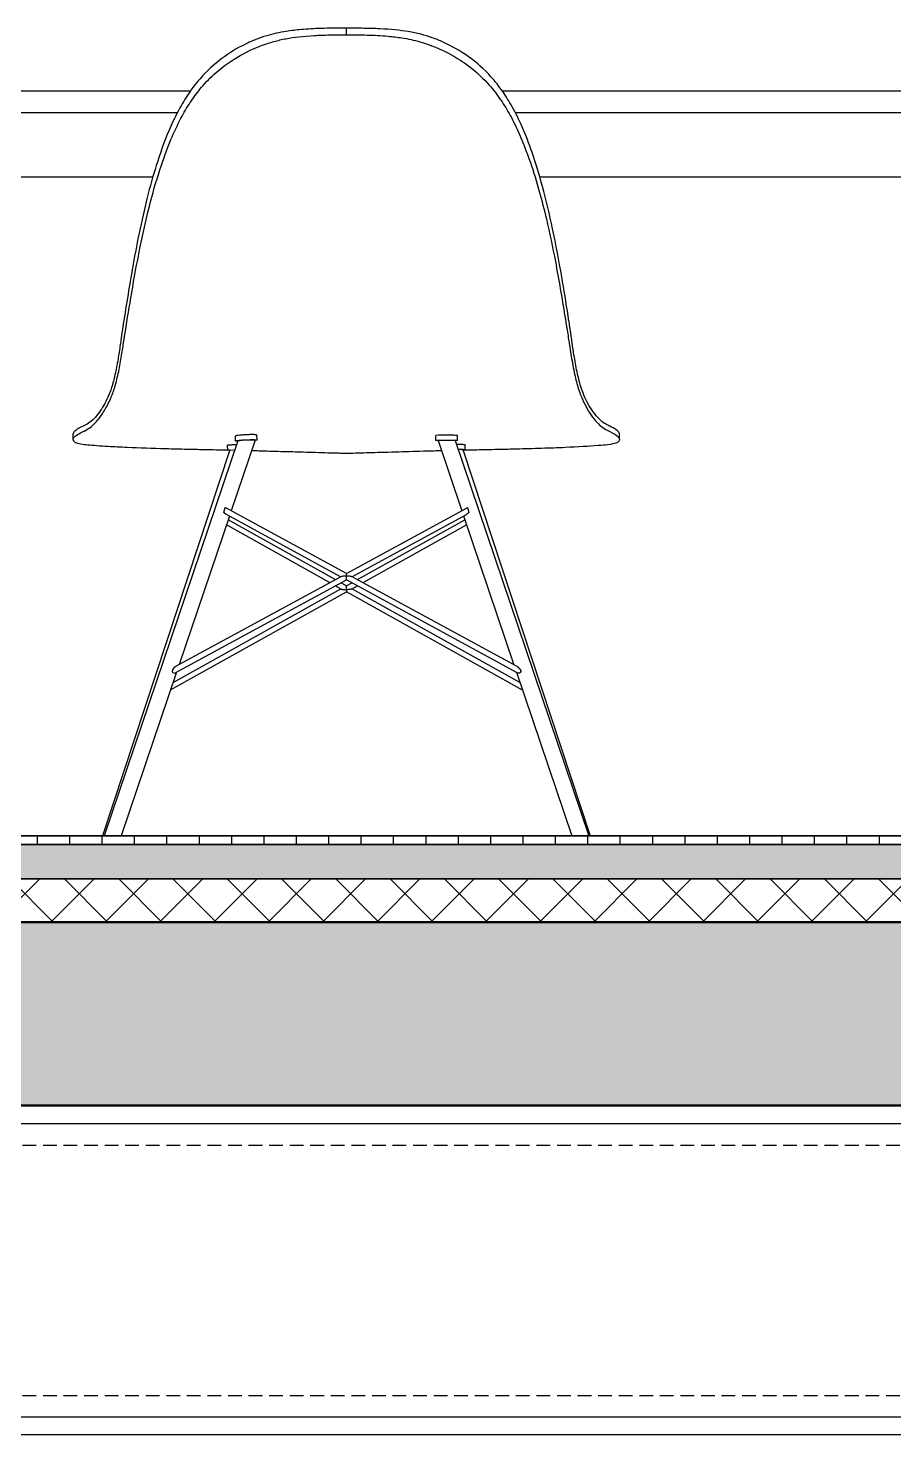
# Model space of a CAD drawing. Header units: millimetres. Extents: x 0 to 18896, y 0 to 22137.
# Drawn here: x 12614 to 13416, y 16255 to 17558 of the extents above; entities that cross this region are included whole.
import ezdxf

# ---------------------------------------------------------------- set-up
doc = ezdxf.new("R2010")
doc.units = ezdxf.units.MM
doc.linetypes.add('DASHED', pattern=[19.05, 12.7, -6.35])
for name, color, linetype in [('Background_0', 7, 'Continuous'), ('Boundary_Floor_ Ceramic Tiles', 7, 'Continuous'), ('Boundary_Insulation_ Extruded Polystyrene', 42, 'Continuous'), ('Boundary_Screed', 7, 'Continuous'), ('Fill_Concrete_ Reinforced', 85, 'Continuous'), ('Fill_Floor_ Ceramic Tiles', 251, 'Continuous'), ('Fill_Insulation_ Extruded Polystyrene', 42, 'Continuous'), ('Fill_Screed', 251, 'Continuous')]:
    doc.layers.add(name, color=color, linetype=linetype)
for name, color, linetype, lineweight in [('Background_Concrete_ Reinforced', 7, 'Continuous', 9), ('Background_Floor_ Ceramic Tiles', 7, 'Continuous', 9), ('Background_Insulation_ Extruded Polystyrene', 7, 'Continuous', 9), ('Background_Screed', 7, 'Continuous', 9), ('Boundary_Concrete_ Reinforced', 99, 'Continuous', 50)]:
    doc.layers.add(name, color=color, linetype=linetype, lineweight=lineweight)
doc.layers.add('BIM_ROOM_LINES', color=7, linetype='Continuous', plot=False)

# ---------------------------------------------------------------- blocks, each defined once
blk = doc.blocks.new('Section Plane (1)__section__MainBuilding.dwg__param__0%7Cnone', base_point=(21562.4, -14674.7))
at = {"layer": 'Fill_Concrete_ Reinforced', "extrusion": (4.08328e-31, -1.88221e-28, -1)}
h = blk.add_hatch(dxfattribs=at)
h.set_pattern_fill('CONCRETE1', color=256, scale=10, angle=15, style=0)
h.set_pattern_definition([(15, (-21562.4, -14674.7), (143.684, 248.8682), [25.4, -177.8]), (105, (-21562.4, -14674.7), (-248.8682, 143.684), [25.4, -177.8]), (150, (-21537.87, -14668.13), (-196.2761, -52.592), [35.921, -251.4472]), (15, (-21567.45, -14557.73), (143.684, 248.8682), [25.4, -177.8]), (60, (-21551.9, -14566.71), (-52.592, 196.2761), [17.9605, -269.4077]), (150, (-21551.9, -14566.71), (-196.2761, -52.592), [17.9605, -269.4077]), (15, (-21507, -14488.94), (143.684, 248.8682), [35.921, -167.279]), (60, (-21507, -14488.94), (-52.592, 196.2761), [25.4, -261.9682]), (150, (-21472.3, -14479.64), (-196.2761, -52.592), [25.4, -261.9682]), (105, (-21440.6, -14589.48), (-248.8682, 143.684), [25.4, -177.8]), (60, (-21440.61, -14589.48), (-52.592, 196.2761), [17.9605, -269.4077]), (150, (-21431.63, -14573.93), (-196.2761, -52.592), [17.9605, -269.4077]), (15, (-21551.01, -14619.07), (143.684, 248.8682), [12.7, -170.18]), (15, (-21416.95, -14530.55), (143.684, 248.8682), [12.7, -170.18]), (105, (-21484.86, -14522.45), (-248.8682, 143.684), [12.7, -170.18]), (150, (-21430.75, -14626.28), (-196.2761, -52.592), [17.9605, -269.4077]), (150, (-21552.77, -14514.35), (-196.2761, -52.592), [17.9605, -269.4077]), (60, (-21487.65, -14585.65), (-52.592, 196.2761), [17.9605, -269.4077]), (105, (-21501.5, -14632.1), (-248.8682, 143.684), [3.175, -200.025]), (105, (-21514.5, -14546.83), (-248.8682, 143.684), [3.175, -200.025]), (105, (-21431.53, -14488.44), (-248.8682, 143.684), [3.175, -200.025]), (105, (-21400.52, -14591.89), (-248.8682, 143.684), [3.175, -200.025])])
h.paths.add_polyline_path([(-21382.4, -1924.7), (-6434.4, -1924.7), (-6434.4, -1754.7), (-21242.4, -1754.7), (-21382.4, -1754.7)])
at = {"layer": 'Fill_Floor_ Ceramic Tiles', "extrusion": (-3.37819e-32, -4.48506e-26, -1)}
h = blk.add_hatch(dxfattribs=at)
h.set_pattern_fill('_USER', color=256, scale=30, angle=90, style=0, pattern_type=0)
h.set_pattern_definition([(90, (-21562.4, -14674.708), (-30, -1e-13), [])])
h.paths.add_polyline_path([(-6434.4, -1674.7), (-21242.4, -1674.7), (-21242.4, -1682.7), (-6434.4, -1682.7)])
at = {"layer": 'Fill_Insulation_ Extruded Polystyrene', "extrusion": (-3.37819e-32, -3.28422e-27, -1)}
h = blk.add_hatch(dxfattribs=at)
h.set_pattern_fill('INSULATION', color=256, scale=10, style=0)
h.set_pattern_definition([(45, (-21562.4, -14674.71), (-25.14472, 25.14472), []), (135, (-21562.4, -14674.71), (-25.14472, -25.14472), [])])
h.paths.add_polyline_path([(-6434.4, -1714.7), (-21242.4, -1714.7), (-21242.4, -1754.7), (-6434.4, -1754.7)])
at = {"layer": 'Fill_Screed', "extrusion": (-3.37819e-32, -2.71274e-27, -1)}
h = blk.add_hatch(dxfattribs=at)
h.set_pattern_fill('SCREED', color=256, scale=10, angle=15, style=0)
h.set_pattern_definition([(15, (-21562.4, -14674.71), (457.8203, 254.15265), [-63.5, 0, -190.5, 0]), (15, (-21564.04, -14668.57), (457.8203, 254.15265), [-25.4, 0, -88.9, 0, -45.72, 0, -190.5, 0]), (15, (-21565.69, -14662.44), (457.8203, 254.15265), [-12.7, 0, -63.5, 0, -63.5, 0, -139.7, 0, -45.72, 0]), (15, (-21567.33, -14656.31), (457.8203, 254.15265), [-45.72, 0, -203.2, 0]), (15, (-21568.97, -14650.17), (457.8203, 254.15265), [-152.4, 0, -152.4, 0]), (15, (-21570.62, -14644.04), (457.8203, 254.15265), [-215.9, 0]), (15, (-21572.26, -14637.91), (457.8203, 254.15265), [-63.5, 0, -279.4, 0]), (15, (-21573.9, -14631.77), (457.8203, 254.15265), [-88.9, 0, -50.8, 0]), (15, (-21575.55, -14625.64), (457.8203, 254.15265), [-127, 0]), (15, (-21578.84, -14613.37), (457.8203, 254.15265), [-17.78, 0, -190.5, 0, -114.3, 0]), (15, (-21580.48, -14607.24), (457.8203, 254.15265), [-25.4, 0, -2.54, 0, -63.5, 0]), (15, (-21582.12, -14601.1), (457.8203, 254.15265), [-12.7, 0, -165.1, 0, -190.5, 0]), (15, (-21583.77, -14594.97), (457.8203, 254.15265), [-127, 0]), (15, (-21585.41, -14588.84), (457.8203, 254.15265), [-63.5, 0, -266.7, 0]), (15, (-21588.7, -14576.57), (457.8203, 254.15265), [-304.8, 0]), (15, (-21590.34, -14570.44), (457.8203, 254.15265), [-63.5, 0, -5.08, 0, -88.9, 0]), (15, (-21591.98, -14564.3), (457.8203, 254.15265), [-17.78, 0, -127, 0, -50.8, 0, -88.9, 0, -101.6, 0]), (15, (-21593.63, -14558.17), (457.8203, 254.15265), [-38.1, 0, -50.8, 0, -127, 0, -5.08, 0, -63.5, 0]), (15, (-21595.27, -14552.04), (457.8203, 254.15265), [-127, 0])])
h.paths.add_polyline_path([(-6434.4, -1682.7), (-21242.4, -1682.7), (-21242.4, -1714.7), (-6434.4, -1714.7)])
at = {"linetype": 'DASHED'}
for p, q in [((15743, -932.7), (15743, -926.5)), ((14871.4, -1961.3), (20982.4, -1961.3)), ((14871.4, -2193.1), (20982.4, -2193.1))]:
    blk.add_line(p, q, dxfattribs=at)
blk.add_line((2834.4, -1674.7), (21730.4, -1674.7))
blk.add_line((2834.4, -1674.7), (21730.4, -1674.7))
at = {"layer": 'Background_0'}
for p, q in [((15087.4, -984.7), (15598.5, -984.7)), ((15887.4, -984.7), (16398.5, -984.7)), ((15099.5, -1004.7), (15586.4, -1004.7)), ((15899.5, -1004.7), (16386.4, -1004.7)), ((15563.6, -1064.7), (15122.4, -1064.7)), ((16363.6, -1064.7), (15922.4, -1064.7)), ((15489.9, -1307.5), (15489.9, -1302.5)), ((15996, -1307.5), (15996, -1302.5)), ((15642.3, -1308.8), (15518.5, -1674.7)), ((15633.1, -1317.4), (15632.9, -1312.9)), ((15658.4, -1308.2), (15636.2, -1373.7)), ((15640.4, -1308.9), (15640.2, -1304.5)), ((15660.3, -1308), (15660.1, -1303.4)), ((15825.8, -1308.4), (15825.8, -1303.9)), ((15827.9, -1308.5), (15850, -1373.6)), ((15843.7, -1308.4), (15967.6, -1674.7)), ((15845.8, -1308.4), (15845.8, -1303.9)), ((15852.9, -1316.9), (15852.9, -1312.4)), ((15635.1, -1317.3), (15517.2, -1674.7)), ((15633.1, -1317.4), (15639.5, -1317.1)), ((15635.1, -1317.3), (15635.1, -1317.3)), ((15850.8, -1317), (15968.7, -1674.7)), ((15634.6, -1378.5), (15588, -1516.1)), ((15743, -1431.8), (15631.2, -1371)), ((15737.7, -1434.7), (15632, -1377.2)), ((15743, -1431.8), (15855, -1370.9)), ((15748.2, -1434.7), (15854.2, -1377)), ((15851.6, -1378.4), (15898.2, -1516.3)), ((15727.5, -1440.2), (15631.8, -1386.8)), ((15732.7, -1437.4), (15633.4, -1382)), ((15753.2, -1437.4), (15852.7, -1381.9)), ((15758.4, -1440.2), (15854.4, -1386.7)), ((15582.4, -1532.6), (15737.8, -1446)), ((15584.3, -1523.8), (15743, -1437.5)), ((15585.1, -1517.7), (15738.3, -1434.4)), ((15738.2, -1446.1), (15732.7, -1443.1)), ((15743, -1443.1), (15737.9, -1440.3)), ((15743, -1434.7), (15743, -1433.8)), ((15901.9, -1524), (15743, -1437.5)), ((15743, -1443.1), (15748, -1440.3)), ((15743, -1445.7), (15743, -1443.1)), ((15743, -1446.7), (15743, -1445.7)), ((15901.1, -1517.8), (15747.7, -1434.4)), ((15747.8, -1446.1), (15753.2, -1443.1)), ((15903.8, -1532.7), (15748.1, -1446)), ((15580.1, -1539.6), (15743, -1448.8)), ((15743, -1446.7), (15743, -1448.8)), ((15906.2, -1539.8), (15743, -1448.8)), ((15585.7, -1523.1), (15534.4, -1674.7)), ((15900.6, -1523.2), (15951.8, -1674.7)), ((14871.4, -1941.4), (20982.4, -1941.4)), ((14871.4, -2213), (20982.4, -2213)), ((20982.4, -2229.7), (14871.4, -2229.7))]:
    blk.add_line(p, q, dxfattribs=at)
for centre, radius, start, end in [((15657.2, -1319.5), 16.4, 80.6382, 91.8221), ((15833.3, -1447.3, 0), 143.7, 89.0027, 92.9917), ((15583.6, -1521.9), 2.01, 195.6774, 242.7041), ((15583.6, -1522.3), 1.63, 236.4682, 296.1677)]:
    blk.add_arc(centre, radius, start, end, dxfattribs=at)
at = {"layer": 'Background_0', "extrusion": (0, 0, -1)}
for centre, radius, start, end in [((-15846.9, -1365.7), 13.5, 223.916, 237.2651), ((-15902.6, -1522.1), 1.99, 195.5709, 243.4486)]:
    blk.add_arc(centre, radius, start, end, dxfattribs=at)
at = {"layer": 'Background_0', "extrusion": (3.62361e-13, 1.61719e-14, -1)}
for start_param, end_param in [(0.002953, 3.141584), (5.674171, 6.283177), (6.283177, 6.286139), (3.144546, 3.804795), (3.141584, 3.144546)]:
    blk.add_ellipse((15650.4, -1308.5), major_axis=(-9.99, -0.45), ratio=0.069694, start_param=start_param, end_param=end_param, dxfattribs=at)
at = {"layer": 'Background_0', "extrusion": (0, 0, -1)}
for centre, major_axis, ratio, start_param, end_param in [((15650.4, -1308.5), (-8.01, -0.3), 0.068313, 0.024145, 0.668976), ((15650.4, -1308.5), (-8.01, -0.3), 0.068313, 0.668976, 2.309457), ((15650.4, -1308.5), (-8.01, -0.3), 0.068313, 8.592642, 9.449264), ((15842.9, -1316.9), (10, 0), 0.044485, 5.081654, 6.283185), ((15842.9, -1316.9), (10, 0), 0.044485, 0, 0.645933), ((15743, -1446), (-4.96, 0), 0.150863, 3.406298, 4.364201), ((15743, -1446), (-4.96, 0), 0.150863, 4.364201, 4.712389)]:
    blk.add_ellipse(centre, major_axis=major_axis, ratio=ratio, start_param=start_param, end_param=end_param, dxfattribs=at)
at = {"layer": 'Background_0', "extrusion": (-1.81899e-13, 3.61657e-19, -1)}
for start_param, end_param in [(6.283185, 7.853825), (5.617433, 6.283185), (1.570639, 3.141592), (3.141592, 3.790223)]:
    blk.add_ellipse((15835.8, -1308.4), major_axis=(-10, 0), ratio=0.02531, start_param=start_param, end_param=end_param, dxfattribs=at)
at = {"layer": 'Background_0', "extrusion": (1.90744e-15, 5.52166e-18, -1)}
for start_param, end_param in [(3.145516, 3.990811), (3.990811, 5.491922), (5.491922, 6.275773)]:
    blk.add_ellipse((15835.8, -1308.4), major_axis=(7.91, 0.02), ratio=0.025509, start_param=start_param, end_param=end_param, dxfattribs=at)
at = {"layer": 'Background_0', "extrusion": (-3.27026e-13, 1.6673e-15, -1)}
for start_param, end_param in [(5.191739, 5.433654), (5.433654, 6.267698)]:
    blk.add_ellipse((15842.9, -1316.9), major_axis=(7.91, -0.04), ratio=0.044833, start_param=start_param, end_param=end_param, dxfattribs=at)
at = {"layer": 'Background_0'}
for start_param, end_param in [(0.264708, 1.222609), (1.222609, 1.570796)]:
    blk.add_ellipse((15743, -1446), major_axis=(-4.96, 0), ratio=0.150863, start_param=start_param, end_param=end_param, dxfattribs=at)
at = {"layer": 'Background_0', "extrusion": (-3.67063e-13, 4.42831e-18, -1)}
for start_param, end_param in [(0.326861, 1.222532), (1.222532, 1.57072)]:
    blk.add_ellipse((15743, -1434.7), major_axis=(-4.96, 0), ratio=0.184074, start_param=start_param, end_param=end_param, dxfattribs=at)
at = {"layer": 'Background_0', "extrusion": (3.67063e-13, -4.42831e-18, -1)}
for start_param, end_param in [(4.712313, 5.0605), (5.0605, 5.956324)]:
    blk.add_ellipse((15743, -1434.7), major_axis=(4.96, 0), ratio=0.184074, start_param=start_param, end_param=end_param, dxfattribs=at)
at = {"layer": 'Background_0'}
for points, degree, knots in [([(15743, -926.5), (15735.1, -926.5), (15727.2, -926.6), (15713.2, -927), (15707.1, -927.4), (15696.5, -928.3), (15691.9, -928.8), (15681.1, -930.5), (15675.1, -931.8), (15665.7, -934.6), (15662.4, -935.7), (15655.9, -938.3), (15652.6, -939.8), (15641.8, -945.1), (15634.5, -949.5), (15620.2, -960.1), (15613.5, -966.4), (15603, -978.4), (15599.1, -983.7), (15592.3, -994.1), (15589.4, -999), (15583.9, -1009.6), (15581.2, -1015.3), (15574.3, -1031.6), (15570.4, -1042.6), (15563.8, -1063.6), (15561, -1073.5), (15555.8, -1094.3), (15553.3, -1105.3), (15548.1, -1130.6), (15545.4, -1145.2), (15539.9, -1177.6), (15537, -1196.1), (15534, -1216.1), (15533.8, -1218), (15532.8, -1224.3), (15532.2, -1228.8), (15530.6, -1238.1), (15529.7, -1243), (15527.7, -1251.8), (15526.6, -1255.7), (15524.4, -1262.7), (15523.3, -1265.5), (15520.8, -1271.1), (15519.5, -1273.6), (15516.7, -1278.4), (15515.3, -1280.6), (15512.2, -1284.8), (15510.6, -1286.8), (15507.3, -1290.1), (15505.7, -1291.4), (15502.3, -1293.7), (15500.6, -1294.4), (15497.2, -1296.1), (15495.5, -1297), (15492.7, -1298.7), (15491.6, -1299.6), (15490.2, -1301.1), (15489.9, -1301.8), (15489.9, -1302.5)], 3, [383.276474, 383.276474, 383.276474, 383.276474, 402.629116, 402.629116, 417.630739, 417.630739, 429.10082, 429.10082, 444.569207, 444.569207, 453.604736, 453.604736, 462.491732, 462.491732, 484.954589, 484.954589, 509.767044, 509.767044, 527.669428, 527.669428, 542.736363, 542.736363, 559.281878, 559.281878, 588.879086, 588.879086, 614.52004, 614.52004, 642.359306, 642.359306, 678.38647, 678.38647, 723.538373, 723.538373, 728.333133, 728.333133, 739.920419, 739.920419, 752.979127, 752.979127, 764.482615, 764.482615, 774.763256, 774.763256, 785.406674, 785.406674, 797.069569, 797.069569, 811.047364, 811.047364, 826.942014, 826.942014, 847.219667, 847.219667, 875.408378, 875.408378, 910.089673, 910.089673, 946.041088, 946.041088, 946.041088, 946.041088]), ([(15489.9, -1307.5), (15489.9, -1307.3), (15490, -1307), (15490.3, -1305.9), (15491.2, -1304.9), (15494.1, -1302.8), (15495.9, -1301.7), (15499, -1300.2), (15499.5, -1300), (15500.2, -1299.7), (15500.2, -1299.6), (15500.4, -1299.5), (15500.6, -1299.5), (15502.5, -1298.5), (15504.6, -1297.4), (15508.9, -1293.8), (15511, -1291.7), (15515, -1286.7), (15516.9, -1284), (15520.8, -1277.6), (15522.7, -1274), (15525.9, -1266.6), (15527.2, -1263.2), (15529.8, -1254.7), (15531, -1249.7), (15533.1, -1239.7), (15534, -1234.7), (15535.5, -1225.2), (15536.2, -1220.6), (15537, -1215.3), (15537.2, -1214), (15537.5, -1212.5), (15537.5, -1212.1), (15539.4, -1200.1), (15541.3, -1188.2), (15545.6, -1163.1), (15548, -1149.4), (15553.6, -1121.2), (15556.8, -1106.2), (15563.4, -1080.2), (15566.6, -1068.9), (15573.3, -1048.4), (15576.7, -1038.9), (15583.3, -1023.1), (15586.4, -1016.4), (15592.4, -1005), (15595.3, -1000.1), (15601.2, -991.1), (15604.2, -987), (15611.3, -978.3), (15615.6, -973.7), (15626.9, -963.4), (15634.1, -958), (15649.3, -949), (15657, -945.4), (15668.6, -941.1), (15672.2, -939.9), (15679.5, -937.9), (15683.2, -937), (15694.5, -934.9), (15703, -933.9), (15717.8, -933.1), (15722.5, -932.9), (15732.5, -932.7), (15737.7, -932.7), (15743, -932.7)], 3, [0, 0, 0, 0, 16.774971, 16.774971, 78.782286, 78.782286, 129.035123, 129.035123, 139.52557, 139.52557, 140.802083, 140.802083, 143.146292, 143.146292, 175.510169, 175.510169, 202.074531, 202.074531, 223.753634, 223.753634, 245.593825, 245.593825, 262.461404, 262.461404, 283.362263, 283.362263, 302.915278, 302.915278, 320.195287, 320.195287, 325.39416, 325.39416, 326.720673, 326.720673, 375.039401, 375.039401, 430.312959, 430.312959, 491.824223, 491.824223, 539.65434, 539.65434, 581.064169, 581.064169, 611.255714, 611.255714, 635.153464, 635.153464, 656.499014, 656.499014, 683.150826, 683.150826, 721.179013, 721.179013, 756.455978, 756.455978, 771.557062, 771.557062, 786.801083, 786.801083, 817.142405, 817.142405, 831.261399, 831.261399, 847.018802, 847.018802, 847.018802, 847.018802]), ([(15996, -1302.5), (15996, -1302.2), (15996, -1301.9), (15995.5, -1300.7), (15994.5, -1299.7), (15991.4, -1297.5), (15989.5, -1296.4), (15985.8, -1294.7), (15984.5, -1294.1), (15981.4, -1292.2), (15979.5, -1290.9), (15975.5, -1287), (15973.6, -1284.7), (15970, -1279.7), (15968.4, -1277.1), (15965.5, -1271.8), (15964.3, -1269.3), (15962, -1263.9), (15960.9, -1260.8), (15958.4, -1252.5), (15957.3, -1247.9), (15955.3, -1237.9), (15954.4, -1232.6), (15952.9, -1223.2), (15952.3, -1218.8), (15950.7, -1207.6), (15949.6, -1200.3), (15946.6, -1181), (15944.6, -1168.9), (15940, -1142.2), (15937.2, -1127.2), (15931.3, -1099.3), (15928.2, -1086.1), (15921.8, -1062.4), (15918.7, -1051.9), (15912.3, -1033.6), (15909.2, -1025.6), (15903, -1011.6), (15900, -1005.3), (15893.9, -994.5), (15891, -989.8), (15884.5, -980.5), (15880.9, -975.9), (15870.6, -964.6), (15863.7, -958.4), (15848.7, -947.7), (15840.9, -943.3), (15829.3, -938), (15826, -936.6), (15819.1, -934.2), (15815.6, -933.1), (15808.2, -931.2), (15804.3, -930.4), (15792.7, -928.5), (15784.2, -927.7), (15769.2, -926.9), (15764.2, -926.8), (15753.9, -926.6), (15748.4, -926.5), (15743, -926.5)], 3, [0, 0, 0, 0, 30.116211, 30.116211, 116.24463, 116.24463, 184.619729, 184.619729, 215.204831, 215.204831, 251.953263, 251.953263, 283.369053, 283.369053, 308.280381, 308.280381, 327.664931, 327.664931, 345.605116, 345.605116, 365.132319, 365.132319, 385.949243, 385.949243, 401.851433, 401.851433, 431.599681, 431.599681, 480.272942, 480.272942, 540.623816, 540.623816, 595.255091, 595.255091, 640.108982, 640.108982, 674.83996, 674.83996, 704.490557, 704.490557, 727.943276, 727.943276, 753.428344, 753.428344, 793.957, 793.957, 832.069956, 832.069956, 846.964115, 846.964115, 861.735705, 861.735705, 877.575022, 877.575022, 907.980435, 907.980435, 922.757199, 922.757199, 939.087915, 939.087915, 939.087915, 939.087915]), ([(15743, -932.7), (15749.4, -932.7), (15755.9, -932.7), (15768.8, -933.1), (15775.2, -933.4), (15785.9, -934.4), (15790.2, -934.9), (15800.2, -936.4), (15805.7, -937.6), (15814.4, -940.1), (15817.5, -941.1), (15824.1, -943.6), (15827.6, -945), (15839, -950.2), (15846.6, -954.6), (15861, -964.9), (15867.7, -970.9), (15877.9, -982), (15881.6, -986.7), (15888.1, -996), (15891, -1000.7), (15896.6, -1010.7), (15899.3, -1016.1), (15906.1, -1031), (15910, -1040.9), (15916.5, -1059.7), (15919.2, -1068.7), (15924.1, -1086.2), (15926.3, -1094.7), (15931.3, -1116.3), (15934.1, -1129.6), (15939.8, -1159.4), (15942.7, -1176.6), (15946.1, -1197.5), (15946.8, -1201.7), (15948.3, -1211.4), (15949, -1215.8), (15949.5, -1219.3), (15949.6, -1219.6), (15950.1, -1222.8), (15950.5, -1225.6), (15951.9, -1234.1), (15952.9, -1239.8), (15955.1, -1250.1), (15956.2, -1254.8), (15959, -1264), (15960.4, -1267.5), (15964.5, -1276.7), (15967.8, -1282.3), (15973, -1289.4), (15974.8, -1291.4), (15978.4, -1295.1), (15980.2, -1296.4), (15983.8, -1298.8), (15985.5, -1299.5), (15987.8, -1300.6), (15988.6, -1301), (15990.1, -1301.8), (15990.9, -1302.3), (15993.2, -1303.7), (15994.3, -1304.5), (15995.7, -1306.1), (15996, -1306.8), (15996, -1307.5)], 3, [282.727947, 282.727947, 282.727947, 282.727947, 289.110232, 289.110232, 295.496609, 295.496609, 299.779464, 299.779464, 305.656383, 305.656383, 309.095157, 309.095157, 313.087359, 313.087359, 322.415361, 322.415361, 332.352268, 332.352268, 338.870701, 338.870701, 344.816047, 344.816047, 351.33388, 351.33388, 362.315717, 362.315717, 371.960338, 371.960338, 380.973461, 380.973461, 394.603538, 394.603538, 411.811947, 411.811947, 416.202592, 416.202592, 421.800343, 421.800343, 422.344421, 422.344421, 427.617923, 427.617923, 438.108434, 438.108434, 447.500739, 447.500739, 457.742354, 457.742354, 480.20574, 480.20574, 492.48786, 492.48786, 506.484442, 506.484442, 523.905721, 523.905721, 533.652194, 533.652194, 545.585828, 545.585828, 574.876677, 574.876677, 605.095063, 605.095063, 605.095063, 605.095063]), ([(15656.7, -1303.1), (15656.2, -1303.1), (15655.7, -1303.1), (15654, -1303.1), (15652.7, -1303.1), (15650.1, -1303.2), (15648.8, -1303.3), (15646.4, -1303.5), (15645.2, -1303.6), (15643.1, -1303.8), (15642.2, -1303.9), (15641, -1304.1), (15640.6, -1304.2), (15640.2, -1304.4), (15640.2, -1304.4), (15640.2, -1304.5)], 3, [40.11391, 40.11391, 40.11391, 40.11391, 41.984192, 41.984192, 45.995002, 45.995002, 49.873612, 49.873612, 53.644687, 53.644687, 57.625492, 57.625492, 60.91708, 60.91708, 63.001634, 63.001634, 63.001634, 63.001634]), ([(15635, -1317.6), (15626.8, -1317.5), (15618.7, -1317.3), (15605.6, -1317), (15600.6, -1316.9), (15588.9, -1316.6), (15582.3, -1316.5), (15563.2, -1316), (15551.2, -1315.5), (15533.8, -1314.8), (15527.8, -1314.5), (15514.9, -1313.7), (15508.2, -1313.2), (15501, -1312.5), (15498.9, -1312.3), (15494.7, -1311.5), (15493.3, -1311.1), (15491.8, -1310.4), (15491.4, -1310.1), (15490.8, -1309.5), (15490.6, -1309.2), (15490.1, -1308.5), (15489.9, -1308), (15489.9, -1307.5)], 3, [847.018802, 847.018802, 847.018802, 847.018802, 883.445264, 883.445264, 906.370675, 906.370675, 936.799202, 936.799202, 996.241044, 996.241044, 1029.617829, 1029.617829, 1075.984772, 1075.984772, 1098.408297, 1098.408297, 1128.450648, 1128.450648, 1155.239938, 1155.239938, 1175.292592, 1175.292592, 1214.211182, 1214.211182, 1214.211182, 1214.211182]), ([(15641.1, -1312.4), (15640.3, -1312.5), (15639.1, -1312.5), (15637.6, -1312.6), (15636.4, -1312.7), (15634.9, -1312.8), (15633.7, -1312.8), (15632.9, -1312.9)], 3, [26.174862, 26.174862, 26.174862, 26.174862, 30.157447, 32.14874, 34.140032, 36.131325, 40.11391, 40.11391, 40.11391, 40.11391]), ([(15659.9, -1303.3), (15659.9, -1303.3), (15659.9, -1303.3), (15660, -1303.3), (15660, -1303.3), (15660.1, -1303.4), (15660.1, -1303.4), (15660.1, -1303.4), (15660.1, -1303.4), (15660.1, -1303.4)], 5, [56.004519, 56.004519, 56.004519, 56.004519, 56.004519, 56.004519, 56.714878, 56.714878, 56.714878, 56.714878, 58.30743, 58.30743, 58.30743, 58.30743, 58.30743, 58.30743]), ([(15845.8, -1303.9), (15845.8, -1303.8), (15845.7, -1303.8), (15845.2, -1303.8), (15844.6, -1303.8), (15843.1, -1303.7), (15842.1, -1303.7), (15840, -1303.7), (15839, -1303.7), (15837.2, -1303.7), (15836.5, -1303.7), (15835.8, -1303.7)], 3, [40.11391, 40.11391, 40.11391, 40.11391, 42.74035, 42.74035, 46.511424, 46.511424, 50.49223, 50.49223, 53.783817, 53.783817, 55.868372, 55.868372, 55.868372, 55.868372]), ([(15844.9, -1311.9), (15845.8, -1311.9), (15846.7, -1311.9), (15848.6, -1311.9), (15849.6, -1312), (15850.4, -1312)], 3, [0, 0, 0, 0, 2.820209, 2.820209, 6.556742, 6.556742, 6.556742, 6.556742]), ([(15850.4, -1312), (15850.8, -1312), (15851.2, -1312.1), (15852.2, -1312.2), (15852.6, -1312.2), (15852.8, -1312.3), (15852.9, -1312.3), (15852.9, -1312.4)], 3, [55.866795, 55.866795, 55.866795, 55.866795, 57.737077, 57.737077, 61.747887, 61.747887, 63.001634, 63.001634, 63.001634, 63.001634]), ([(15996, -1307.5), (15996, -1307.9), (15995.9, -1308.3), (15995.4, -1309.2), (15995, -1309.6), (15994.6, -1310), (15994.4, -1310.2), (15993.9, -1310.6), (15993.4, -1310.8), (15991.3, -1311.5), (15989, -1312), (15982.8, -1312.8), (15980, -1313), (15968, -1313.9), (15957.3, -1314.5), (15938.8, -1315.4), (15931.5, -1315.6), (15916.2, -1316.1), (15908.3, -1316.3), (15895.3, -1316.7), (15890.3, -1316.8), (15878.8, -1317), (15872.4, -1317.2), (15860.9, -1317.4), (15856, -1317.5), (15851, -1317.6)], 3, [76.426732, 76.426732, 76.426732, 76.426732, 96.329596, 96.329596, 116.925232, 116.925232, 125.375261, 125.375261, 140.70779, 140.70779, 168.910009, 168.910009, 182.887132, 182.887132, 212.029788, 212.029788, 229.632448, 229.632448, 247.330886, 247.330886, 258.273485, 258.273485, 272.133361, 272.133361, 282.727947, 282.727947, 282.727947, 282.727947]), ([(15743, -1320.5), (15741.1, -1320.5), (15739.2, -1320.5), (15735.6, -1320.4), (15733.6, -1320.3), (15727.8, -1320.2), (15724, -1320.1), (15712.6, -1319.7), (15705, -1319.5), (15692.4, -1319.1), (15687.3, -1319), (15675.5, -1318.7), (15668.8, -1318.5), (15659.7, -1318.2), (15657.4, -1318.2), (15655, -1318.1)], 3, [1243.644907, 1243.644907, 1243.644907, 1243.644907, 1253.980061, 1253.980061, 1262.923837, 1262.923837, 1279.470871, 1279.470871, 1312.458797, 1312.458797, 1334.464031, 1334.464031, 1363.946137, 1363.946137, 1373.961232, 1373.961232, 1373.961232, 1373.961232]), ([(15831.2, -1318.1), (15828.8, -1318.2), (15826.4, -1318.2), (15815.4, -1318.5), (15806.7, -1318.8), (15789.4, -1319.3), (15780.7, -1319.5), (15765.1, -1320), (15758.2, -1320.2), (15747.9, -1320.5), (15745.4, -1320.5), (15743, -1320.5)], 3, [0, 0, 0, 0, 4.827805, 4.827805, 22.888659, 22.888659, 40.965372, 40.965372, 55.29218, 55.29218, 62.635253, 62.635253, 62.635253, 62.635253]), ([(15629.7, -1373.1), (15629.7, -1373.2), (15629.7, -1373.2), (15629.7, -1373.4), (15629.6, -1373.5), (15629.6, -1373.9), (15629.5, -1374), (15629.5, -1374.3), (15629.5, -1374.5), (15629.4, -1374.7), (15629.4, -1374.9), (15629.4, -1375)], 3, [12.592736, 12.592736, 12.592736, 12.592736, 12.666663, 12.666663, 13.153149, 13.153149, 13.639635, 13.639635, 14.116646, 14.116646, 14.584238, 14.584238, 14.584238, 14.584238]), ([(15632, -1377.2), (15632, -1377.1), (15631.9, -1377.1), (15631.9, -1377.1), (15631.8, -1377), (15631.6, -1376.9), (15631.5, -1376.8), (15631.4, -1376.7), (15630.9, -1376.4), (15630.6, -1376.1), (15630.2, -1375.7), (15629.8, -1375.4), (15629.4, -1375), (15629.4, -1375), (15629.4, -1375), (15629.4, -1375), (15629.4, -1375)], 5, [-6.629642, -6.629642, -6.629642, -6.629642, -6.629642, -6.629642, -6.450575, -6.450575, -6.450575, -5.644434, -5.644434, -5.644434, -5.644434, -3.249881, -3.249881, -3.249881, -3.249881, -3.172421, -3.172421, -3.172421, -3.172421, -3.172421, -3.172421]), ([(15630, -1372.3), (15629.9, -1372.4), (15629.9, -1372.6), (15629.8, -1372.9), (15629.8, -1373), (15629.7, -1373.1)], 3, [14.5842378, 14.5842378, 14.5842378, 14.5842378, 15.0707239, 15.0707239, 15.4832834, 15.4832834, 15.4832834, 15.4832834]), ([(15630.8, -1370.8), (15630.8, -1370.8), (15630.8, -1370.8), (15630.7, -1370.9), (15630.6, -1370.9), (15630.6, -1371), (15630.5, -1371.1), (15630.4, -1371.3), (15630.4, -1371.4), (15630.2, -1371.6), (15630.2, -1371.7), (15630.1, -1372), (15630, -1372.1), (15630, -1372.3)], 3, [0, 0, 0, 0, 0.458477, 0.458477, 0.931838, 0.931838, 1.408559, 1.408559, 1.88528, 1.88528, 2.362001, 2.362001, 2.838722, 2.838722, 2.838722, 2.838722]), ([(15630.8, -1370.8), (15630.8, -1370.8), (15630.8, -1370.8), (15630.8, -1370.8), (15630.9, -1370.8), (15630.9, -1370.9), (15631, -1370.9), (15631, -1370.9), (15631.1, -1371), (15631.2, -1371)], 5, [6.4943908, 6.4943908, 6.4943908, 6.4943908, 6.4943908, 6.4943908, 6.5688461, 6.5688461, 6.5688461, 6.5688461, 6.8796825, 6.8796825, 6.8796825, 6.8796825, 6.8796825, 6.8796825]), ([(15856, -1372.3), (15855.9, -1372.1), (15855.9, -1372), (15855.8, -1371.7), (15855.7, -1371.6), (15855.6, -1371.4), (15855.5, -1371.3), (15855.4, -1371.1), (15855.4, -1371), (15855.3, -1370.9), (15855.3, -1370.9), (15855.2, -1370.8), (15855.2, -1370.8), (15855.1, -1370.8), (15855.1, -1370.8), (15855.1, -1370.8)], 3, [0, 0, 0, 0, 0.476721, 0.476721, 0.953442, 0.953442, 1.430163, 1.430163, 1.906884, 1.906884, 2.380245, 2.380245, 2.853606, 2.853606, 2.928533, 2.928533, 2.928533, 2.928533]), ([(15856.2, -1373.1), (15856.2, -1373), (15856.1, -1372.9), (15856.1, -1372.6), (15856, -1372.4), (15856, -1372.3)], 3, [14.5842378, 14.5842378, 14.5842378, 14.5842378, 14.9967974, 14.9967974, 15.4832834, 15.4832834, 15.4832834, 15.4832834]), ([(15856.6, -1375.1), (15856.6, -1375), (15856.6, -1375), (15856.5, -1374.9), (15856.5, -1374.7), (15856.5, -1374.5), (15856.4, -1374.3), (15856.4, -1374), (15856.4, -1373.9), (15856.3, -1373.5), (15856.3, -1373.4), (15856.2, -1373.2), (15856.2, -1373.2), (15856.2, -1373.1)], 3, [12.502432, 12.502432, 12.502432, 12.502432, 12.583317, 12.583317, 13.060328, 13.060328, 13.537339, 13.537339, 14.023825, 14.023825, 14.510311, 14.510311, 14.584238, 14.584238, 14.584238, 14.584238]), ([(15743, -1433.8), (15743, -1433.6), (15743, -1433.3), (15743, -1432.9), (15743, -1432.7), (15743, -1432.4), (15743, -1432.1), (15743, -1432), (15743, -1431.9), (15743, -1431.9), (15743, -1431.8), (15743, -1431.8)], 3, [-1.244489, -1.244489, -1.244489, -1.244489, -0.889945, -0.712673, -0.535402, -0.35813, -0.180858, -0.092222, -0.047904, -0.025745, -0.003586, -0.003586, -0.003586, -0.003586]), ([(15743, -1437.5), (15743, -1437.5), (15743, -1437.5), (15743, -1437.5), (15743, -1437.4), (15743, -1437.3), (15743, -1437.1), (15743, -1436.7), (15743, -1436.3), (15743, -1435.9), (15743, -1435.4), (15743, -1435), (15743, -1434.7)], 3, [1.592677, 1.592677, 1.592677, 1.592677, 1.606537, 1.620398, 1.648118, 1.703559, 1.814441, 2.036205, 2.257969, 2.479732, 2.701496, 3.145024, 3.145024, 3.145024, 3.145024]), ([(15584.6, -1518), (15584.5, -1518.1), (15584.3, -1518.2), (15584.1, -1518.4), (15583.9, -1518.5), (15583.6, -1518.9), (15583.3, -1519.1), (15583.1, -1519.4), (15582.9, -1519.6), (15582.4, -1520.2), (15582.2, -1520.4), (15582.1, -1520.7), (15581.9, -1521), (15581.8, -1521.5), (15581.7, -1521.6), (15581.7, -1521.7), (15581.7, -1521.8), (15581.7, -1522), (15581.7, -1522.1), (15581.7, -1522.2), (15581.7, -1522.4), (15581.7, -1522.5)], 5, [6.555185, 6.555185, 6.555185, 6.555185, 6.555185, 6.555185, 7.908358, 7.908358, 7.908358, 7.908358, 9.750859, 9.750859, 9.750859, 9.750859, 11.59336, 11.59336, 11.59336, 11.59336, 12.150864, 12.150864, 12.150864, 12.150864, 12.672144, 12.672144, 12.672144, 12.672144, 12.672144, 12.672144]), ([(15585.1, -1517.7), (15585.1, -1517.7), (15585, -1517.7), (15585, -1517.8), (15584.9, -1517.8), (15584.8, -1517.9), (15584.8, -1517.9), (15584.7, -1517.9), (15584.7, -1517.9), (15584.6, -1518)], 5, [5.8415829, 5.8415829, 5.8415829, 5.8415829, 5.8415829, 5.8415829, 6.2220825, 6.2220825, 6.2220825, 6.2220825, 6.5551846, 6.5551846, 6.5551846, 6.5551846, 6.5551846, 6.5551846]), ([(15901.1, -1517.8), (15901.2, -1517.9), (15901.2, -1517.9), (15901.3, -1517.9), (15901.3, -1518), (15901.4, -1518), (15901.4, -1518), (15901.5, -1518.1), (15901.5, -1518.1), (15901.6, -1518.1)], 5, [14.8211118, 14.8211118, 14.8211118, 14.8211118, 14.8211118, 14.8211118, 15.2018276, 15.2018276, 15.2018276, 15.2018276, 15.5179288, 15.5179288, 15.5179288, 15.5179288, 15.5179288, 15.5179288]), ([(15901.6, -1518.1), (15901.8, -1518.3), (15901.9, -1518.4), (15902.1, -1518.5), (15902.3, -1518.7), (15902.7, -1519.1), (15902.9, -1519.3), (15903.1, -1519.5), (15903.4, -1519.8), (15903.8, -1520.3), (15904, -1520.6), (15904.2, -1520.9), (15904.3, -1521.2), (15904.5, -1521.6), (15904.5, -1521.7), (15904.5, -1521.9), (15904.6, -1522), (15904.6, -1522.2), (15904.6, -1522.3), (15904.6, -1522.4), (15904.6, -1522.5), (15904.5, -1522.6)], 5, [8.680805, 8.680805, 8.680805, 8.680805, 8.680805, 8.680805, 10.053351, 10.053351, 10.053351, 10.053351, 11.898103, 11.898103, 11.898103, 11.898103, 13.742856, 13.742856, 13.742856, 13.742856, 14.29955, 14.29955, 14.29955, 14.29955, 14.821112, 14.821112, 14.821112, 14.821112, 14.821112, 14.821112]), ([(15903.5, -1523.9), (15903.5, -1523.9), (15903.4, -1523.9), (15903.4, -1523.9), (15903.2, -1524), (15903, -1524.1), (15902.8, -1524.1), (15902.6, -1524.1), (15902.4, -1524.1), (15902.3, -1524.1), (15902.1, -1524.1), (15902, -1524), (15901.9, -1524)], 5, [4.251788, 4.251788, 4.251788, 4.251788, 4.251788, 4.251788, 4.56816, 4.56816, 4.56816, 5.774236, 5.774236, 5.774236, 5.774236, 6.901234, 6.901234, 6.901234, 6.901234, 6.901234, 6.901234])]:
    blk.add_open_spline(points, degree=degree, knots=knots, dxfattribs=at)
for points, degree in [([(15640.2, -1304.5), (15640.2, -1304.5), (15640.2, -1304.5), (15640.2, -1304.5)], 3), ([(15855, -1370.9), (15855, -1370.9), (15855.1, -1370.8), (15855.1, -1370.8), (15855.1, -1370.8), (15855.1, -1370.8)], 5)]:
    blk.add_open_spline(points, degree=degree, dxfattribs=at)
at = {"layer": 'Background_Concrete_ Reinforced'}
for p, q in [((21242.4, -1754.7), (6434.4, -1754.7)), ((6434.4, -1924.7), (21382.4, -1924.7))]:
    blk.add_line(p, q, dxfattribs=at)
at = {"layer": 'Background_Floor_ Ceramic Tiles'}
for p, q in [((21242.4, -1674.7), (6434.4, -1674.7)), ((6434.4, -1682.7), (21242.4, -1682.7))]:
    blk.add_line(p, q, dxfattribs=at)
at = {"layer": 'Background_Insulation_ Extruded Polystyrene'}
for p, q in [((21242.4, -1714.7), (6434.4, -1714.7)), ((6434.4, -1754.7), (21242.4, -1754.7))]:
    blk.add_line(p, q, dxfattribs=at)
at = {"layer": 'Background_Screed'}
for p, q in [((21242.4, -1682.7), (6434.4, -1682.7)), ((6434.4, -1714.7), (21242.4, -1714.7))]:
    blk.add_line(p, q, dxfattribs=at)
at = {"layer": 'BIM_ROOM_LINES'}
for p, q in [((21230.4, -1674.7), (8512.4, -1674.7)), ((8512.4, -1924.7), (21230.4, -1924.7))]:
    blk.add_line(p, q, dxfattribs=at)
at = {"layer": 'Boundary_Concrete_ Reinforced', "extrusion": (0, 1, 0)}
for p, q in [((6434.4, -1754.7), (21242.4, -1754.7)), ((21382.4, -1924.7), (6434.4, -1924.7))]:
    blk.add_line(p, q, dxfattribs=at)
at = {"layer": 'Boundary_Floor_ Ceramic Tiles', "extrusion": (0, 1, 0)}
for p, q in [((6434.4, -1674.7), (21242.4, -1674.7)), ((21242.4, -1682.7), (6434.4, -1682.7))]:
    blk.add_line(p, q, dxfattribs=at)
at = {"layer": 'Boundary_Insulation_ Extruded Polystyrene', "extrusion": (0, 1, 0)}
for p, q in [((6434.4, -1714.7), (21242.4, -1714.7)), ((21242.4, -1754.7), (6434.4, -1754.7))]:
    blk.add_line(p, q, dxfattribs=at)
at = {"layer": 'Boundary_Screed', "extrusion": (0, 1, 0)}
for p, q in [((6434.4, -1682.7), (21242.4, -1682.7)), ((21242.4, -1714.7), (6434.4, -1714.7))]:
    blk.add_line(p, q, dxfattribs=at)

msp = doc.modelspace()

# ---------------------------------------------------------------- block references
msp.add_blockref('Section Plane (1)__section__MainBuilding.dwg__param__0%7Cnone', (18728, 3810))

doc.saveas('drawing.dxf')
